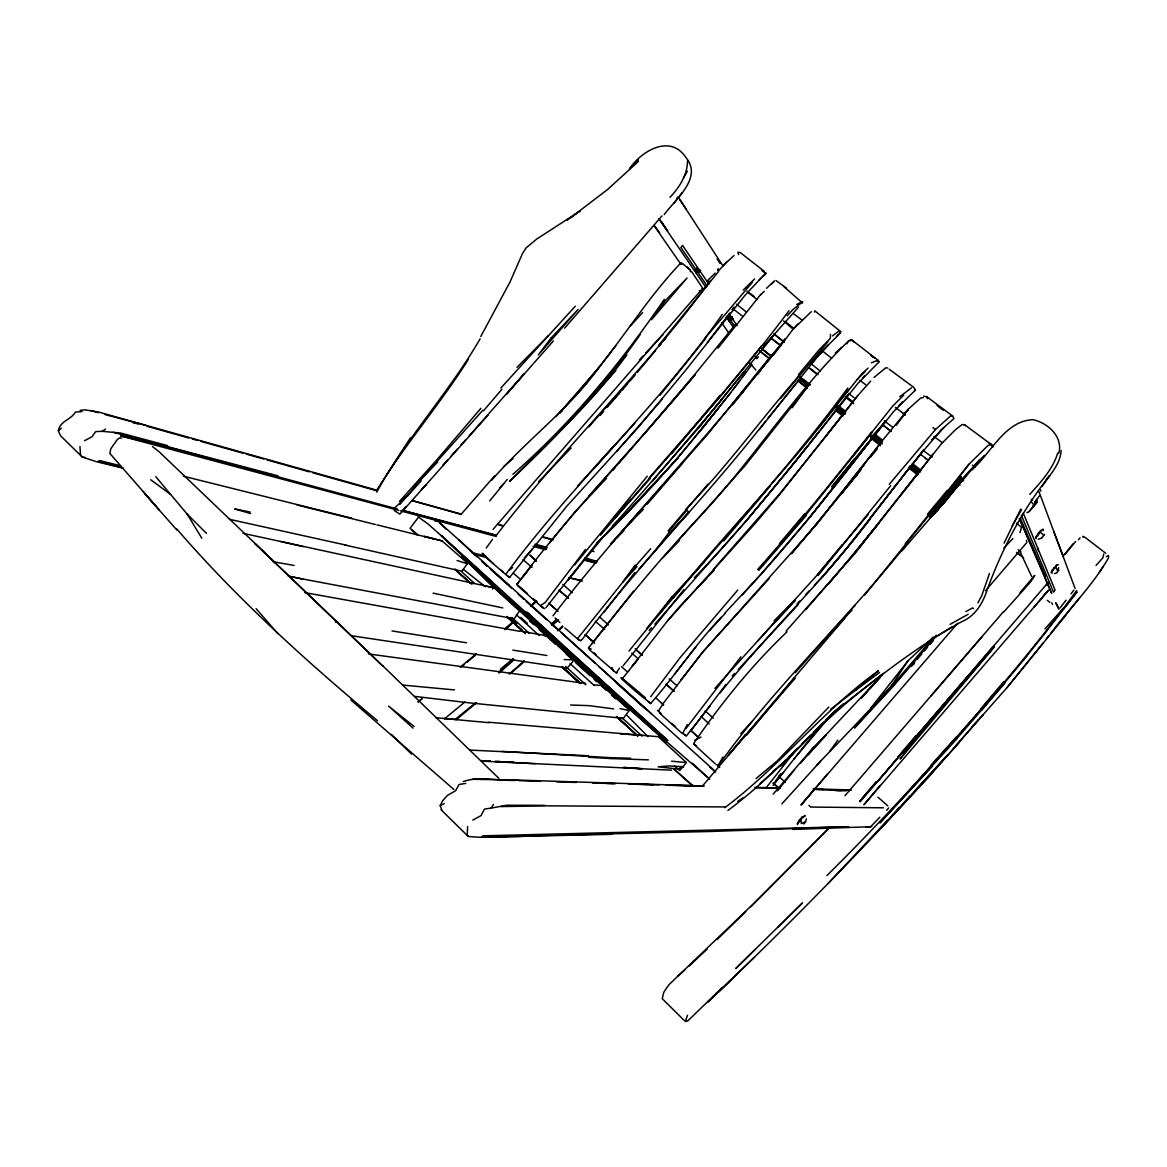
<?xml version="1.0" encoding="UTF-8"?>
<svg xmlns="http://www.w3.org/2000/svg" width="1167" height="1167" viewBox="0 0 1167 1167"><rect width="100%" height="100%" fill="white"/><g stroke="black" fill="none" stroke-linecap="round" stroke-linejoin="round"><path stroke-width="1.5" d="M765.931 272.903L745.057 295.236L685.875 369.968L638.349 427.268L566.476 506.58L510.096 576.819M467.602 826.513L467.267 834.945L468.273 836.476L479.768 837.308L611.756 834.332M830.466 334.316L830.335 338.474L819.132 349.735L798.345 374.811M840.678 331.764L836.593 336.577M715.167 273.078L707.421 280.78L708.894 283.698M493.699 563.909L482.19 553.246L484.247 555.609M1043.225 530.722L1043.371 529.351L1042.394 529.307L1038.47 532.896L1035.698 537.579L1036.354 538.643M588.664 757.281L610.866 758.55L610.968 757.689L630.574 758.229M1058.761 453.365C1063.414 436.896 1047.791 422.804 1032.941 419.668C1004.466 420.908 990.725 453.817 971.615 470.141M645.555 697.91C595.258 654.614 635.008 692.746 651.055 703.278M1061.095 450.404C1060.467 464.729 1049.308 475.013 1042.116 486.479M889.21 369.239L913.396 387.094L915.512 389.982L893.747 411.397L808.293 519.038L761.438 573.697L724.692 613.331M717.793 270.569L718.143 268.731L718.405 269.446M805.755 821.291L806.295 818.767M517.098 583.952L517.579 585.732L543.02 608.022M613.317 670.952L611.916 667.539M687.523 1015.29L685.715 1020.41M1103.763 554.033L1102.859 557.855L1096.061 565.441M693.942 743.116C720.987 703.453 752 665.205 787.01 631.828M654.877 624.141L747.959 518.848L796.74 459.944L857.803 383.535L878.766 362.193L877.905 360.151L851.414 339.67L849.605 340.385M1058.454 564.872L1056.733 564.886L1055.975 567.541L1057.74 570.94L1057.054 572.399M1108.65 557.622C1093.216 584.959 1069.672 608.007 1050.84 633.302M1058.688 567.745L1057.74 570.94L1058.965 570.327M805.303 815.966L802.065 817.09L801.014 820.357L801.321 823.537L805.566 821.758L803.8 824.004M683.016 732.774L687.29 724.547M669.96 197.311C679.282 187.668 687.626 174.598 687.465 160.856M989.441 573.551L981.812 595.535L977.902 602.799M1031.774 576.717L1019.695 550.999M1057.71 453.073C1052.751 469.324 1040.862 482.015 1029.761 494.385M697.297 272.392L698.42 269.431L696.597 267.827L695.094 270.321L698.42 269.431L700.696 270.423L698.756 272.611L698.42 269.431L695.868 271.503M60.232 435.131L58.35 430.725C60.028 420.981 71.085 419.668 75.49 412.053L81.953 411.586M814.435 312.056L814.77 310.83L840.853 331.676M520.03 631.011L547.235 635.884L573.551 659.763L572.661 661.806L567.293 668.064L351.442 635.752M619.487 668.122L616.293 672.951L589.145 649.494M1041.868 537.768L1044.538 534.326M760.578 294.799L764.283 291.312M1004.058 543.166L1020.76 509.06M719.703 767.419L717.851 765.931L723.029 757.004M1052.488 572.734L1051.35 573.07L1052.138 570.196L1056.733 564.886M1020.046 532.604L1021.461 527.294L1016.486 523.093M441.855 810.204L440.207 805.711L442.483 800.912L447.545 795.34L455.626 790.745L459.069 784.487L465.721 783.407M788.994 310.772C730.659 388.742 663.483 460.615 600.538 535.186M593.77 684.752L601.588 685.598L603.981 687.1L627.306 708.267L629.13 710.586L623.382 718.318L470.476 703.001L414.825 696.393M797.513 824.573L798.884 820.591L802.065 817.09M480.76 336.548L510.096 281.83L522.48 253.545L526.011 247.973L536.82 238.972L580.305 210.833L566.929 220.3M1037.23 498.965L1034.618 502.569L1039.374 495.902M1046.682 584.988L1048.068 582.537L860.079 801.817M442.06 540.875L424.277 536.441L442.06 540.875L465.633 561.604L467.296 563.763L461.884 571.232L344.849 545.018M846.863 343.842L848.54 340.954L851.399 340.472M488.492 722.213L658.392 736.713L686.371 762.518L679.792 770.556L674.628 766.063M1012.183 525.763L1021.592 509.643M683.395 178.04L687.421 171.199M376.781 492.066C406.554 437.785 449.135 392.345 480.104 338.853M730.411 315.265L728.996 317.584L732.059 316.665L731.33 320.298L733.255 318.591M1099.285 572.457L1103.078 566.462M468.288 359.524C439.799 404.716 404.497 445.167 376.474 490.753M410.478 437.785L386.175 475.625M472.825 820.124L481.081 815.573L484.465 809.052L491.132 808.118L493.481 804.442M1065.296 554.048L1075.624 541.517M816.375 765.479C855.79 724.707 895.177 683.731 931.193 639.822L933.337 637.109L907.955 660.843L890.771 686.794L854.536 728.018L891.792 687.888L936.547 635.577M491.628 480.337C525.5 440.893 568.883 409.69 599.357 366.978C626.562 332.741 649.917 295.557 680.113 263.727L681.732 262.998L690.558 270.088M664.3 299.394C620.64 363.141 571.174 423.431 512.867 474.327M1036.777 501.664L1037.273 500.935M1062.758 556.586L1072.881 543.953M774.771 782.342L780.723 773.692M802.59 303.041L784.122 286.849M690.412 731.403L725.962 684.431M730.061 312.814L707.377 342.442M732.103 309.911L734.131 307.023M541.59 606.913L540.89 605.308L545.266 602.391L585.513 549.453M848.54 340.954C792.816 395.146 751.256 462.453 697.735 518.921C658.801 559.912 623.455 603.82 588.445 648.064L591.231 649.027M628.998 651.055C700.492 562.304 780.081 479.987 847.723 388.1M635.125 565.091L622.915 582.012L577.68 638.466M773.488 355.089L792.976 329.357L811.328 311.691M896.168 425.415L908.305 409.15L920.748 397.991L923.272 397.641M505.982 574.047C573.012 483.284 657.575 407.035 722.285 314.375M597.504 542.465L545.879 607.744M740.155 380.106L732.964 389.793M742.168 377.335L746.18 371.821M648.239 701.732L650.5 703.657C675.153 675.883 695.357 644.213 721.206 617.314M792.13 407.735L809.665 383.812L745.188 465.516L678.756 540.029M908.305 409.15L882.325 440.615L816.958 524.071L702.855 651.915L663.571 702.957L658.567 710.893L657.532 710.353L661.135 713.518M695.984 272.757L698.42 269.431M659.486 613.915L671.929 596.979L704.474 561.823M830.131 750.746L837.877 740.17M581.866 639.779C639.501 563.967 706.969 496.311 765.523 421.199M634.833 572.589L604.214 612.004M640.1 334.637C602.755 388.801 557.111 436.385 509.468 481.504C549.759 440.572 593.274 402.046 626.752 354.768L590.429 396.663M497.171 534.267C564.376 446.465 645.497 370.231 710.44 280.43M728.981 320.808L732.059 316.665L728.471 319.627M740.899 656.831L685.904 728.602M807.579 755.282L813.545 747.288L826.221 734.947M674.453 674.234L696.072 646.649M902.106 477.405L845.798 549.351L820.693 578.832C863.142 531.496 898.488 478.28 940.646 430.783M904.221 474.575L923.52 450.331M1076.689 590.458C1024.524 662.287 964.759 728.106 905.884 794.391M488.127 415L399.902 514.093L394.358 510.621L394.081 508.506L407.939 495.508L421.127 480.862M567.964 580.087L602.551 537.812L698.026 428.508L774.436 334.243L798.549 307.125M730.863 392.564L677.619 458.193L613.215 527.163M581.268 640.172L580.758 640.858L578.38 639.122M906.117 544.785C846.659 619.735 776.011 685.16 720.185 763.058M911.091 466.231L923.608 449.703M777.397 790.934L794.027 770.38M1066.054 600.217L1059.972 608.007M758.273 356.854L756.843 358.736L754.903 355.906M759.294 429.573L819.526 353.951L840.24 333.091M646.956 628.196L671.929 596.979M870.815 708.048L907.955 660.843M802.984 817.731L804.719 815.441M717.968 348.174L760.767 294.39M882.34 440.995L841.655 493.422L791.576 553.61M864.674 595.068L948.085 491.599L968.887 464.32L987.909 445.575L991.089 444.364L993.205 446.844L991.06 444.802M1071 593.857L1073.859 590.108M653.826 552.399L669.245 532.342L668.589 531.437L687.057 510.067L688.559 512.109L638.83 569.233M628.4 671.244L638.028 658.815M680.828 680.04L702.855 651.915L768.995 578.803M853.033 456.049L892.39 406.466L903.754 395.132M562.086 409.967L599.284 367.007L615.797 345.592M992.315 445.283L964.919 424.919L962.089 424.525L955.335 429.821L941.463 443.737L854.288 554.223L786.062 631.084M944.132 502.889L979.551 459.871M1034.998 503.648L1032.941 506.405L1035.698 502.817L1034.56 504.173M686.692 1020.906L685.788 1021.606L683.468 1019.71L662.229 998.646L663.804 992.242L666.663 987.924L669.406 984.248L753.226 903.973L829.241 827.943M523.458 589.918L516.879 584.331C571.815 510.81 636.321 445.327 694.992 374.913L624.418 456.924L589.131 495.771M871.909 432.811L805.755 515.026L758.302 569.861M927.225 398.706L927.736 398.035L926.379 396.765L923.666 396.124M869.853 518.513L877.555 508.593M879.758 505.763L897.379 483.094M899.582 480.264L910.596 466.1M932.55 515.624L949.077 494.341L930.041 517.769L961.477 476.72L929.734 517.069L948.829 493.626L970.74 469.528M936.868 511.482L939.085 508.622M941.317 505.763L949.107 495.742L941.156 505.428M942.965 504.334L962.41 479.681L949.457 495.377M1046.682 630.778L1077.039 591.932L1063.677 608.897M664.183 214.611C675.357 199.207 703.132 177.851 685.831 157.399C670.339 133.855 641.471 150.762 629.626 168.719M507.237 479.447L489.732 500.891M747.959 518.848L796.74 459.944L848.073 394.519M673.826 203.306L681.951 192.92M863.726 464.554L816.564 523.866L791.562 553.508M848.409 485.501L860.75 469.747L841.465 493.699L863.93 465.035M920.355 469.907L853.894 554.019L805.813 609.626M765.712 788.265L794.639 751.621M1043.196 642.944L1006.946 687.699L953.439 748.295M1046.463 638.772L1048.652 635.971M492.489 539.431L486.216 548.023M647.247 476.238L574.718 564.843M870.684 381.069L857.541 395.89L780.037 494.079L755.195 523.443L667.48 620.932L632.266 666.226L638.145 659.238M933.148 453.992L901.551 494.035M905.256 543.88L968.887 464.32M1065.879 615.228L1006.946 687.699M751.971 364.512C704.839 427.793 653.958 488.492 596.92 543.151M552.954 615.826C626.343 520.219 711.71 434.62 785.114 338.984L751.679 380.398M773.035 785.449L806.382 743.452L830.554 715.4M635.811 565.689L622.915 582.012L636.934 566.695L635.811 565.689L650.719 548.723M817.863 428.595L861.888 373.673L868.117 368.116M871.443 432.155C834.536 478.703 797.353 525.106 757.762 569.379M832.29 488.594L885.622 421.258L872.026 436.283M719.981 693.067C767.857 633.068 824.062 580.174 870.305 518.746M705.685 338.59L659.895 395.365M591.844 643.819L633.448 591.217M683.833 589.743L623.134 665.788M857.541 395.89L826.659 435.218L845.389 411.863M1026.843 655.81L1046.726 631.084M658.524 345.534L718.493 271.59M699.135 432.417L719.076 407.327M826.542 435.481L779.614 493.801L713.387 569.423M516.879 584.331L532.24 565.149M568.037 580.159L577.84 567.877M890.698 485.618L818.096 575.491M1066.186 614.571L1079.475 597.912M698.026 428.508L743.831 372.069M780.49 398.676L827.855 341.829M673.096 598.029C725.889 532.356 785.493 472.431 836.418 405.182M650.69 696.67L680.186 657.546L737.748 590.064M399.975 504.334L420.631 479.725L482.919 410.157M757.398 374.432L760.636 370.406M710.032 705.991L686.459 735.837L683.22 733.62M419.537 515.872L410.084 528.257L417.436 535.026M772.277 354.33L707.538 434.518L610.924 544.172L614.484 540.452M799.585 379.26L767.755 418.457M800.62 763.16C827.111 732.38 856.038 703.628 883.171 673.33M612.952 470.272L615.169 467.544M618.481 463.445L624.009 456.633M749.447 383.141L731.607 405.168L749.535 383.403L747.332 386.219M745.1 388.976L732.861 404.103L745.202 389.267M808.293 519.038L873.091 437.042C831.575 491.409 788.673 544.756 742.197 594.98M855.309 477.259L857.57 474.458M828.614 583.967L878.955 523.049M853.894 554.019L878.839 523.166M401.667 511.759L405.97 506.478M735.137 324.805L694.525 374.724L645.759 432.14M647.262 504.115L682.578 463.08M868.102 514.676L817.411 574.777L714.933 688.326M775.574 781.934L783.801 771.795M661.966 215.939L564.595 328.146M705.204 337.963L752.19 282.487M668.151 530.897L707.946 484.115M807.52 445.896C771.402 491.19 734.802 536.295 694.321 577.796M809.767 443.139L818.782 432.082M1026.902 656.073L981.607 710.265M702.228 786.295L849.138 612.938M549.599 542.83L574.412 512.517L606.563 478.295M745.392 734.481L728.281 755.312L795.223 678.231M933.206 515.099L938.881 508.185M1004.335 682.039C947.794 748.806 889.079 814.012 826.907 875.6M658.976 346.424L661.295 343.623M663.6 340.822L665.905 338.022M671.594 453.759L720.039 395.307M794.158 758.74L831.677 714.175M770.22 486.099L723.73 540.934M622.828 677.998L628.707 670.879M817.411 574.777L842.341 544.61M932.593 515.741L975.875 463.678L984.467 455.334M886.672 810.336L888.714 807.885M870.597 457.012L877.263 448.974M940.252 430.638L953.95 418.559L952.564 415.963L950.478 416.05L935.409 429.544L889.283 484.334M762.153 349.035L774.436 334.243L763.408 346.074M927.532 514.122L947.196 490.461L948.085 491.599M747.011 734.845L794.333 677.867M936.342 635.286L891.5 687.553L853.908 727.391M676.802 198.317L678.056 196.829L723.117 266.207M493.014 529.41L702.767 288.293L691.55 271.532M811.503 363.608L824.821 348.437M637.27 372.361L655.548 350.523M722.081 399.333L652.134 481.548M880.166 785.376L863.901 804.807L1048.666 590.079L1043.473 595.608M580.991 388.859L599.357 366.978M799.001 375.584C760.855 419.682 726.574 467.004 686.006 509.002M802.137 803.83L827.359 774.129M876.023 781.788L859.568 801.393L876.432 782.138M757.398 373.513L772.481 355.643M897.948 756.858L915.628 735.939M761.599 345.855L720.608 395.861L649.188 477.872M779.498 543.53L804.515 513.976M982.118 636.569L844.996 795.69M1078.425 539.737L1080.029 537.856M980.513 709.157L1003.824 681.586M1004.991 682.928L957.173 738.273M522.845 576.892L526.609 572.443M836.01 404.555L848.992 389.253M801.073 804.924L815.543 787.885M588.445 648.064L589.218 647.145M1029.002 511.657L1036.865 502.481L1029.002 511.657L1026.829 512.692M969.121 674.862L876.796 782.459L993.759 645.964M480.906 408.29L436.764 459.944L399.479 501.387L407.939 495.508M575.287 306.206L500.876 388.013M506.857 393.965L523.91 374.023L469.076 436.006M667.495 620.902L681.105 604.944L706.75 578.146M795.165 672.848L854.857 605.527M588.795 426.947L634.702 374.665M607.248 407.312L620.013 392.52M622.317 389.836L626.927 384.468M630.37 380.442L633.827 376.43M662.375 399.041L616.584 451.483M806.164 515.537L758.769 570.327M773.138 794.173L813.545 747.288M801.204 804.822L957.699 623.207M820.591 761.147L781.846 803.903M914.782 662.097L911.281 666.167L914.111 663.848M917.116 659.384L921.784 653.972M924.118 651.259L927.605 647.189M929.939 644.49L933.44 640.42M985.517 590.75L1026.916 542.392L1026.42 540.365M1003.46 611.683L931.062 695.897M460.892 514.589L494.735 475.698M947.298 498.309L901.858 550.955M1034.035 607.19L1043.809 595.841M718.551 270.89L726.399 262.137M610.618 543.866L642.127 508.666M501.927 389.224L483.488 410.842M584.755 385.139L587.089 382.455M610.574 402.834L635.067 374.84M600.115 415.467L603.689 411.382M594.441 467.967L634.877 423.023M808.76 754.115L825.39 735.998M870.567 826.878L879.772 817.25M506.814 393.833L553.377 340.954M615.797 370.581L590.312 398.793M615.067 518.075L650.019 478.645M820.095 354.097L828.351 344.79M931.82 440.353L943.928 427.618M882.048 674.847L861.479 697.924M1044.99 628.882L1063.4 608.109M1003.912 548.052L1012.868 538.541M1003.81 611.931L1030.709 581.808L1034.764 575.375L1020.002 592.661M930.887 765.319L956.123 737.136M957.246 738.448L879.918 822.939L931.966 766.69M442.877 465.152L447.647 459.842M451.221 455.874L457.172 449.251M460.746 445.269L465.502 439.974M947.356 755.064L914.928 790.745M958.866 743.043L880.866 828.089L933.425 771.562L982.993 714.802L980.586 717.428M577.694 485.924L612.748 447.063M862.676 377.904L864.791 375.584M931.937 440.105L937.13 434.357M771.241 284.354L774.421 281.043L766.5 288.293M709.594 630.588L724.999 613.565M757.923 640.8L794.669 600.276L774.027 620.844M832.363 631.799L844.572 618.35M849.459 612.967L851.895 610.283M1046.391 479.272L1049.702 475.625C1022.525 509.643 1002.307 548.475 987.37 589.262C983.081 602.712 975.627 615.768 962.046 621.53C925.271 641.806 891.398 666.94 858.562 693.008C812.568 729.39 775.384 775.603 727.902 810.438M933.294 771.708C861.027 851.254 785.785 928.159 707.756 1002.074L754.436 957.159M629.947 326.41L642.623 312.537M524.26 557.957L532.546 548.913M677.867 458.208L630.472 509.191L596.877 543.195M581.239 389.151L555.959 416.619M787.214 315.805L792.991 309.503L802.808 301.786M614.207 517.317L630.924 499.097M792.976 329.357L797.82 324.061M910.172 795.938L904.192 802.385M639.501 359.786L643.105 355.862M645.511 353.251L662.841 334.856M798.257 604.521L738.273 669.552M861.494 697.939L867.635 691.258M870.101 688.588L879.933 677.896M722.3 987.442L687.669 1021.037M972.126 726.603L978.165 720.054M649.1 630.384L651.405 627.89M740.753 733.664L752.161 721.323M775.384 622.011L795.194 600.757M797.221 603.66L799.658 601.049M805.77 594.499L809.446 590.575M814.333 585.323L820.445 578.774M887.372 820.401L828.103 883.492M892.172 815.252L899.392 807.535M538.716 481.592L571.071 448.07M903.185 415.073L908.291 409.661M898.882 405.62L902.412 401.9M629.465 168.982L638.378 159.66M616.847 537.972L623.951 530.533M732.161 675.956L734.612 673.388M492.459 588.999L493.699 587.716L495.96 589.116L519.636 610.837L514.151 618.831L290.525 576.688M625.877 527.353L643.046 509.454M828.818 707.042L777.12 760.986L756.07 778.535M814.158 733.387L819.176 728.15M420.631 479.725L437.669 461.986M669.274 532.94L688.909 512.663M662.141 558.526L679.53 540.554M560.029 413.118L562.523 410.565M625.629 527.163L632.981 519.636M637.897 514.618L642.798 509.6M781.336 765.844L833.909 712.016L843.187 703.949M828.949 828.162L750.775 906.803M605.761 534.778L608.24 532.24M499.899 487.602L503.794 483.634M743.291 290.029L754.611 278.971M830.714 709.171L855.776 690.091L878.415 670.748C822.195 710.878 780.037 766.5 724.692 807.724M696.597 588.139L714.321 570.182M516.996 367.372L548.432 335.644M612.427 525.894L617.285 520.993M857.147 379.567L865.447 371.223M760.155 783.582L786.354 759.659M788.921 757.091L797.922 748.076M801.773 744.21L810.773 735.195M813.341 732.613L823.625 722.315M826.192 719.733L833.909 712.016L881.523 674.73M777.995 927.298L802.458 902.908L735.721 968.595L755.341 949.282M723.35 265.347L734.028 255.529M718.434 992.256L734.087 976.837M717.194 939.493L745.742 911.675M1051.219 572.136L1053.611 569.832M421.316 489.673L426.524 484.655M1035.698 537.579L1038.265 535.142M638.466 161.323L607.511 189.565L570.94 217.441M551.772 624.783L556.834 620.013M558.789 630.224L562.64 626.621M558.818 630.224L562.684 626.606M536.324 600.903L531.014 605.833L536.455 600.961M557.447 630.734L562.582 625.95M688.807 966.276L707.144 949.165M530.722 605.979L535.813 601.268M911.544 387.78L899.699 396.736M797.207 823.727L800.241 820.941M759.09 280.007L765.931 273.749L761.978 270.584M552.21 625.585L558.599 619.735M504.917 629.64L514.049 621.325M551.218 624.17L556.396 619.531M498.557 672.265L513.247 659.18M505.763 628.313L513.743 621.238M835.295 353.047L841.713 347.343M513.786 660.084L499.038 673.111M504.552 629.378L513.816 621.165M874.054 377.379L885.87 367.751L887.722 368.043M509.22 674.03L524.216 660.843M510.446 673.695L524.129 661.66M678.085 975.889L684.883 969.937M503.867 466.479L513.028 458.558M418.194 701.98L422.06 698.639L418.107 701.819M501.197 669.975L513.422 659.413M58.35 430.725L61.297 428.201M455.918 719.587L459.929 716.159M455.495 719.222L475.625 702.694M461.826 666.663L464.481 664.431M467.121 662.2L475.071 655.504M460.206 667.218L476.151 653.856M500.468 669.187L512.882 658.786M464.758 702.096L444.379 718.916M509.25 570.371L512.678 567.527M456.166 719.703L476.574 702.767M481.606 836.929L483.021 835.82L848.715 826.688L710.543 831.473L481.606 836.929L521.416 836.447M772.758 771.372L775.574 769.184M778.389 766.996L781.204 764.808M914.534 390.741L915.512 389.982M832.421 335.936L838.65 331.209M855.776 690.091L879.568 672.469M796.696 304.441L801.481 302.049M84.549 440.718L92.003 436.75L95.679 431.586L102.229 431.323L105.453 429.135M737.69 801.437L743.598 797.484M950.142 624.301L968.216 614.236M938.983 634.848L951.893 627.058M491.643 581.545L441.476 535.536M594.018 551.714L591.742 550.488M440.207 805.711L444.189 803.567M965.94 611.523L972.694 607.876L973.497 608.693M1106.374 556.717L1108.402 555.448L1108.592 556.907M616.293 672.951L617.343 672.411M694.744 740.199L701.017 737.063M1041.752 538.016L1038.294 539.256M871.384 362.835L877.905 360.151M719.076 765.479L717.851 765.931L716.815 764.589M463.27 781.584C480.833 775.428 500.205 781.657 518.323 780.212M1054.516 573.639L1056.923 572.764M578.292 638.685L577.563 638.947L578.657 639.866L564.843 627.919M546.579 636.117L543.559 635.359M702.082 289.095L702.767 288.293M866.541 827.199L871.691 826.455M555.434 618.816L559.897 622.507M491.132 808.118L506.668 805.23L544.697 805.376M435.072 521.168L437.392 520.715L459.098 540.102L715.779 771.898M877.321 361.128L878.984 361.434M80.144 410.346L84.958 409.836L98.845 412.126L376.912 490.198M867.096 826.849L793.02 829.445M866.264 827.097L869.794 827.067M725.466 806.937L544.901 805.828L500.76 806.587M762.649 271.255L764.181 271.255L740.141 252.495L737.807 252.291L738.638 254.654M517.55 780.125L472.504 779.279M564.157 659.603L573.551 659.763M815.281 789.271L824.135 789.49M836.549 789.796L850.612 790.438M835.864 790.526L841.188 790.657M883.463 807.812L810.54 807.053L808.964 805.347M592.471 782.969L615.811 783.655M658.976 784.808L628.4 783.991L653.374 784.837M666.167 784.997L703.934 786.004M754.845 787.346L780.315 788.002M813.078 788.863L851.181 789.971M756.07 787.754L777.82 788.323M588.226 755.735L470.301 750.118M606.825 783.422L613.988 783.641M665.905 785.216L690.966 785.974M517.915 780.081L703.92 785.989M518.863 780.635L540.409 781.321M556.557 781.832L576.308 782.459M570.634 704.999L589.175 705.656L613.638 708.865M481.942 761.147L671.536 770.162M610.866 758.55L648.371 759.863M814.187 789.388L846.06 790.861M494.823 761.453L513.582 762.357L497.405 761.511M495.552 761.467L534.924 763.67M501.81 751.358L610.968 757.689M641.996 768.688L623.514 767.463L641.558 768.732M402.63 685.073L454.517 689.916M102.229 431.323L120.507 433.015L167.567 445.604M620.1 733.824L642.871 735.473M444.875 718.595L489.206 722.694M121.704 438.106L119.501 437.917L117.473 439.39L110.807 448.697L109.858 453.423L159.179 509.935L143.235 491.54M435.787 717.72L455.145 719.383M671.608 761.205L686.371 762.518M335.381 622.084L338.459 622.449M368.451 653.943L585.732 683.454M619.283 718.099L622.697 718.536M546.885 655.518L512.853 650.121M466.494 642.769L391.981 630.939M272.845 561.677L294.157 565.441M680.113 263.727L681.761 264.048M85.22 457.595L82.186 456.983L60.553 435.729M250.117 512.007L234.713 508.929L250.497 513.524M519.359 631.259L304.85 592.617M485.078 585.965L493.699 587.716L243.042 533.319M502.787 607.934L433.088 593.128M346.132 545.149L229.301 519.271M288.103 575.914L302.851 579.138M619.983 708.588L629.13 710.586M569.35 577.753L581.283 580.437M1044.027 535.449L1040.745 532.604L1040.585 530.62M376.956 524.858L433.088 538.702M281.014 541.546L302.982 546.594M297.001 504.99L375.307 524.494M122.798 468.127L96.54 461.724L82.186 456.983L80.523 454.867L79.939 446.48M474.094 554.471L486.406 557.49M568.971 577.782L582.391 581.064M471.526 552.531L485.589 556.003M120.653 465.779L99.618 460.571L98.232 461.446L122.768 467.777M133.009 422.717L138.275 424.029M584.638 558.701L596.804 561.75M183.35 476.194L351.88 518.221M496.617 535.215L402.688 510.417L496.427 535.624M105.19 414.591L145.7 425.328M534.398 545.82L546.462 549.044M400.354 510.81L494.735 536.091M533.173 546.389L545.412 549.672M535.04 544.128L547.104 547.396M534.617 545.383L546.681 548.621M397.422 509.002L167.552 447.005L120.609 435.889L398.603 510.344M278.082 475.844L113.257 432.301M583.733 559.956L595.753 563.209M412.432 500.628L461.023 514.034M497.507 524.143L502.744 525.602M542.888 536.835L553.362 539.767M412.33 500.716L460.761 514.268M498.892 524.931L502.379 525.909M542.524 537.126L551.247 539.562M147.042 426.261L188.821 437.99M192.307 438.967L197.529 440.44M201.016 441.418L242.794 453.132M246.266 454.109L263.727 459.01M267.228 460.002L309.313 471.818M312.814 472.795L375.934 490.534M584.55 558.935L596.57 562.392M90.69 410.507L98.145 412.724M584.973 557.87L596.92 561.444M584.171 559.431L595.914 563.019M457.085 560.51L467.296 563.763M1019.52 518.469L1045.18 576.658L1020.396 518.308M775.953 280.503L786.441 288.147M495.392 535.609L496.413 535.813M152.469 446.567L159.004 451.644L275.368 562.888M989.295 443.416L991.089 444.364M1031.22 499.286L1032.562 500.03M696.539 745.757L693.592 743.992L715.473 764.049M509.279 577.505L485.778 557.33M793.852 313.981L802.56 320.487M874.885 358.152L870.567 355.133L873.266 357.583M507.747 575.9L509.979 577.475M937.057 405.532L943.374 410.361M418.165 516.879L427.851 523.793L441.053 535.522L635.694 712.06M963.927 424.555L965.43 425.649M972.403 465.137L975.291 467.267M150.747 479.768L170.615 494.414L187.201 514.166L206.457 533.348M933.848 436.4L942.44 442.774M926.452 396.503L952.564 415.963M923.476 450.637L932.083 457.099M960.747 478.63L963.621 480.789M798.622 380.705L801.408 382.791M902.529 412.885L905.402 415.058L895.439 407.473M800.343 377.174L810.452 384.789M837.891 405.489L845.112 410.93M884.192 420.82L892.638 427.253M1105.689 553.216L1085.252 537.52L1082.903 536.295L1082.947 537.083M770.701 338.094L780.519 345.636M798.826 381.011L807.36 387.561M838.621 411.601L841.465 413.789M747.157 291.181L753.911 296.374M915.526 469.119L919.8 472.402M1019.345 554.573L1016.559 552.356L1023.619 557.87M809.81 368.159L818.125 374.578M883.973 425.853L889.604 430.2M925.11 458.033L927.955 460.221M761.584 348.554L771.46 356.329L761.526 348.641M800.081 378.444L808.673 385.081M759.629 350.888L769.345 358.4M918.765 472.693L910.318 466.085M622.332 679.077L625.687 681.674M821.699 350.45L831.648 358.211M771.022 337.919L780.825 345.549M882.967 425.036L891.442 431.63M921.113 454.736L928.203 460.25M957.246 483.24L959.96 485.355M1018.178 549.701L1021.037 551.933M798.082 381.055L806.339 387.488M859.977 380.325L865.637 384.745M875.148 434.387L882.296 439.988M912.331 463.474L920.909 470.184M846.046 396.43L853.033 401.9M732.584 308.453L742.183 315.98M800.139 377.422L808.673 384.103M837.133 406.379L845.667 413.06M873.879 435.145L882.354 441.768M911.981 464.962L920.457 471.599M799.906 378.692L808.454 385.387M799.672 378.998L808.191 385.679M836.622 407.954L843.726 413.526M871.691 435.641L881.8 443.343M910.187 465.793L918.458 472.066M872.289 436.298L882.15 444.014M838.883 411.63L841.655 413.818M871.384 437.1L879.933 443.81M911.31 468.405L918.444 473.992M870.538 437.931L880.516 445.765M908.933 468.04L917.598 474.838M1047.266 600.319L1049.862 602.362M820.372 371.194L810.54 363.287M848.628 393.396L854.288 397.83M872.916 436.108L879.903 441.622M836.52 407.458L844.923 414.066M759.717 350.99L769.753 358.867M747.288 291.808L757.062 299.54M764.297 350.8L771.431 356.416M799.92 378.896L808.468 385.635M799.76 379.173L808.337 385.956M835.514 407.429L844.106 414.197M835.324 410.244L842.238 415.7M463.27 569.292L485.37 586.753M736.567 304.251L746.34 311.997M836.637 407.239L844.996 413.877M785.26 321.567L793.618 328.233M798.841 381.273L807.389 388.1M414.154 726.501L388.567 706.093L413.03 728.12M774.217 334.098L783.976 341.916M808.643 367.678L817.104 374.447M845.273 396.999L853.733 403.753M932.944 427.574L935.409 429.544M755.88 370.041L749.71 362.981M774.086 334.025L784.253 342.398M412.257 530.241L417.596 534.646M453.905 789.461L350.8 699.923M560.131 591.333L568.417 598.248M500.585 569.832L502.977 571.845M666.094 684.373L674.176 691.389L666.342 684.256M533.392 599.065L537.068 602.201M522.933 559.562L531.992 567.366M558.162 611.333L548.68 603.208L557.374 610.749M709.784 779.264L597.854 681.864L557.811 645.555M877.905 797.149L887.824 805.857M709.594 766.923L715.079 771.65M783.568 320.94L793.049 329.152M693.548 786.295L674.322 769.345M558.978 589.962L568.46 598.204M595.272 621.267L604.696 629.436M585.221 634.775L594.674 642.988L585.236 634.717L591.99 640.654M513.276 573.085L519.432 578.467M487.383 566.199L481.913 561.415L487.266 566.287M490.111 568.592L509.264 585.338M529.716 621.136L533.8 624.71M509.819 617.781L516.645 623.791M377.583 720.783C306.469 661.383 237.339 599.167 176.698 528.899M631.741 653.097L637.197 657.911M621.53 666.736L626.898 671.477M523.472 590.079L527.455 593.595M534.107 599.459L536.762 601.807M598.7 666.561L651.434 713.81M546.506 619.677L526.288 601.516M551.918 624.462L558.687 630.457M561.385 632.85L594.762 662.929M536.47 560.948L529.833 555.054L536.076 561.05M562.873 584.361L572.355 592.792M635.242 648.779L642.01 654.804M669.114 678.829L677.108 685.948M705.189 710.907L713.3 718.128M778.564 776.259L785.303 782.269M541.984 606.432L544.464 608.634M599.4 616.832L608.401 624.899M562.815 645.409L526.959 612.194L667.903 740.622L525.631 612.106L562.261 645.526M454.867 569.044L471.949 584.331M562.013 666.78L580.83 683.599M851.414 339.67L853.733 341.887M671.856 723.394L675.649 726.808M1053.83 567.789L1054.808 568.679M491.307 569.934L511.496 588.153M518.221 594.222L523.604 599.079M615.782 682.316L644.636 708.354M469.965 582.887L455.174 569.511L469.761 582.829M508.987 618.16L517.054 625.454M635.665 649.538L642.171 655.416M555.142 643.134L489.761 583.806L461.84 556.499L666.372 741.935L599.634 679.661M539.183 629.553L555.244 644.126M565.951 653.841L571.305 658.699M575.331 662.345L590.05 675.708M594.061 679.354L596.745 681.791M602.099 686.648L606.111 690.28M611.464 695.153L615.49 698.785M520.759 617.372L527.411 623.426M516.31 614.717L539.154 635.49M570.065 663.585L594.266 685.583M626.519 714.904L648.006 736.669M461.563 571.64L474.619 583.544M511.963 617.562L529.41 633.448M565.659 666.459L585.79 684.81M622.04 717.822L641.894 735.91M616.497 716.669L637.824 736.085M692.089 785.493L674.015 769.053M655.81 697.851L663.687 705.043L661.076 702.651M659.384 712.92L682.345 733.591M518.396 626.679L522.437 630.355M562.786 667.145L578.92 681.864M521.62 630.136L506.945 616.745L525.369 633.666M561.983 666.955L579.488 682.899M617.183 717.267L637.693 735.969M561.721 666.809L579.226 682.768M684.475 734.729L685.758 735.896M617.649 717.369L636.278 734.51M692.308 763.16L707.231 776.945M686.838 266.907L690.353 270.175L690.47 271.78M506.974 616.439L515.989 624.812M690.674 730.309L698.581 737.675M616.555 716.509L625.76 725.086M459.098 540.102L476.763 556.659M701.25 716.538L709.171 723.978M690.922 730.411L698.668 737.704M441.053 535.522L462.365 555.857M1038.47 532.896L1039.534 533.917M258.841 547.279L254.931 543.545A2122.014 139.719 46.2 0 1 383.082 666.342L261.452 549.788M382.791 665.832L498.98 778.477M411.528 754.115L391.251 734.32M555.156 617.956L555.915 618.7M468.273 836.476L441.141 809.81M439.667 522.772L445.954 529.03M593.988 652.601L596.045 654.702M1031.745 502.277L1033.16 504.071M667.743 230.73L658.888 218.725L705.947 287.432M176.932 530.066L144.839 493.787M256.084 608.663L277.819 633.579M155.794 476.69L170.615 494.414M654.337 225.537L659.676 232.86M653.928 225.45L681.163 264.617M699.252 290.598L701.265 293.486M721.571 322.632L728.675 332.828M726.253 317.045L733.241 327.227M707.1 285.9L680.872 247.492L682.607 245.464L708.836 284.062M727.245 315.411L734.291 325.724M729.098 313.894L737.15 325.739M680.142 199.995L685.831 208.718M717.049 258.841L719.966 263.319M1062.583 554.821L1053.845 531.86M661.426 221.511L667.349 231.11M187.201 514.166L201.803 538.22M1055.712 602.887L1058.936 609.305M1051.715 602.916L1052.474 604.404M1056.12 603.149L1058.294 607.774M1040.847 491.161L1040.439 489.848M495.333 535.332L495.698 536.134M707.421 280.78L707.815 281.714M1044.494 576.425L1051.627 593.288L1019.316 518.804M1021.3 515.128L1053.495 592.121L1055.099 590.137L1023.211 513.042M1038.907 491.497L1075.084 588.46M878.386 360.924L878.766 362.193M1037.609 547.731L1038.426 550.591M836.52 409.909A353.922 36.819 40.3 0 1 842.443 414.358M870.509 435.816A353.922 36.819 40.3 0 1 879.087 442.497M909.764 466.829A353.922 36.819 40.3 0 1 917.145 472.766M836.199 410.171A674.862 59.327 40 0 1 843.376 415.7M870.115 436.414A674.862 59.327 40 0 1 880.078 444.204M909.005 467.004A674.862 59.327 40 0 1 917.787 473.977M536.353 601.559A2319.325 1996.883 -84.6 0 1 530.985 606.475M512.561 623.018A2319.325 1996.883 -84.6 0 1 505.953 628.867M662.229 997.625L662.229 997.625M665.438 300.473L651.463 319.773L687.071 277.994L665.438 300.473M550.912 338.211L538.308 354.885L578.117 309.459L550.912 338.211M916.737 737.033L900.151 759.002L994.328 646.854L916.737 737.033M854.404 459.098L832.363 488.025L885.753 421.054L831.75 486.858L854.404 459.098M683.512 766.719L677.91 769.009L658.115 766.821L668.735 765.946L683.512 766.719M490.228 761.132L481.242 760.651L490.184 761.161M778.812 787.798L772.992 782.955L779.045 788.556L778.812 787.798"/></g></svg>
